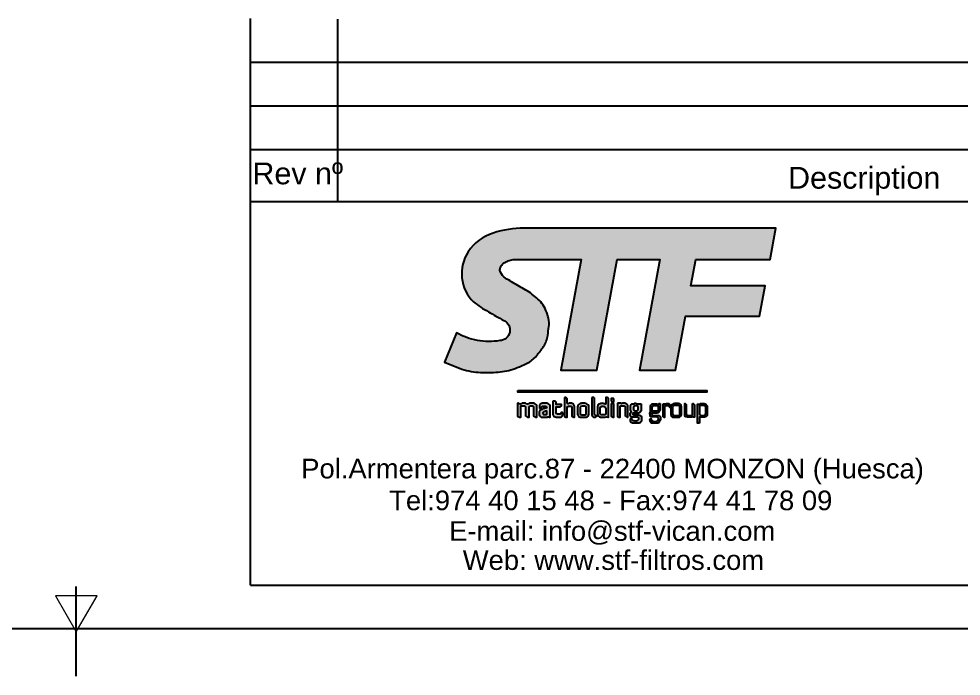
# Model space of a CAD drawing. Header units: millimetres. Extents: x -2 to 4200, y -4 to 2970.
# Drawn here: x 2034 to 3115, y -4 to 750 of the extents above; entities that cross this region are included whole.
import ezdxf

# ---------------------------------------------------------------- set-up
doc = ezdxf.new("R2010")
doc.units = ezdxf.units.MM
doc.header["$LTSCALE"] = 10
doc.styles.add('SLDTEXTSTYLE3', font='arial.ttf')

# ---------------------------------------------------------------- blocks, each defined once
blk = doc.blocks.new('LOGO STF-mh')
at = {"true_color": 0x223367}
h = blk.add_hatch(color=169, dxfattribs=at)
h.dxf.hatch_style = 1
edge = h.paths.add_edge_path()
edge.add_line((-15.55185930987045, 9.167388860014398), (-4.29433822476858, 9.167388860014398))
edge.add_line((-4.29433822476858, 9.167388860014398), (-7.652012415198442, -9.167388860014398))
edge.add_line((-7.652012415198442, -9.167388860014398), (-1.678837095209929, -9.167388860014398))
edge.add_line((-1.678837095209929, -9.167388860014398), (1.678837095209929, 9.167388860014398))
edge.add_line((1.678837095209929, 9.167388860014398), (8.760655548117029, 9.167388860014398))
edge.add_line((8.760655548117029, 9.167388860014398), (5.402981357698081, -9.167388860014398))
edge.add_line((5.402981357698081, -9.167388860014398), (11.3761566776875, -9.167388860014398))
edge.add_line((11.3761566776875, -9.167388860014398), (13.01366524124569, -0.2256768817478587))
edge.add_line((13.01366524124569, -0.2256768817478587), (25.31838839216653, -0.2256768817478587))
edge.add_line((25.31838839216653, -0.2256768817478587), (26.23903699675793, 4.801579059747382))
edge.add_line((26.23903699675793, 4.801579059747382), (13.93431384582618, 4.801579059745563))
edge.add_line((13.93431384582618, 4.801579059745563), (14.73383086809281, 9.167388860014398))
edge.add_line((14.73383086809281, 9.167388860014398), (27.03855401902547, 9.167388860014398))
edge.add_line((27.03855401902547, 9.167388860014398), (27.99103640178873, 14.36847502262754))
edge.add_line((27.99103640178873, 14.36847502262754), (-13.72418382559044, 14.36847502262754))
edge.add_arc((-13.72418382558883, -2.539377368305029), 16.90785239093256, 90.00000000000547, 107.6642252963697)
edge.add_arc((-16.48686432855804, 6.135942593219579), 7.803261241610508, 107.6642252963508, 146.5278507405574)
edge.add_arc((-17.56862269415195, 6.851186888803024), 6.50642834416494, 146.5278507406038, 186.2532589660379)
edge.add_arc((-17.44626581086418, 6.864594190044983), 6.629517590707804, 186.2532589660376, 225.2109745579377)
edge.add_arc((-12.31880668744662, 14.34248833146406), 15.63402537916254, 231.1924615314237, 242.0137358983265)
edge.add_arc((-4.710537597442949, 24.31569984170395), 28.08530570097924, 237.8513448779549, 243.8689545803522)
edge.add_arc((-17.87936152032318, -2.514821935209352), 1.802741717652411, -10.62644083845521, 63.67905746039219, ccw=False)
edge.add_arc((-17.8414776431939, -2.486652482913045), 1.771041550608319, 272.38397013806093, 348.2517870028916, ccw=False)
edge.add_arc((-19.57256821276802, 6.542160808641817), 10.94810091121727, 260.0764430443634, 279.48833293277306, ccw=False)
edge.add_arc((-19.47670353471371, 6.469576903566264), 10.8936486244187, 240.0041146473306, 259.5139816549787, ccw=False)
edge.add_line((-24.9228503255772, -2.964990679776747), (-26.93070432462264, -7.850465111016092))
edge.add_line((-26.93070432462264, -7.850465111016092), (-24.03541103974931, -9.007934289767945))
edge.add_arc((-20.15679300816915, 4.374500583878806), 13.93317052871655, 253.8368776777049, 266.6859319067411)
edge.add_arc((-19.98580219854497, 13.44244450249787), 22.99855151208418, 267.5666464758581, 274.8209378784513)
edge.add_arc((-19.15493106640318, 3.106975713331584), 12.62988485579519, 275.0054916608509, 288.2358398506543)
edge.add_arc((-49.4137307617036, 71.05927886342391), 86.96009747152416, 293.1669083651282, 294.5260297810083)
edge.add_arc((-15.23717591427358, -3.844129778294033), 4.628101702032589, 294.5260297810831, 320.2789907396046)
edge.add_arc((-26.43932563394844, 5.463015036469981), 19.19213627164963, 320.2789907394095, 326.1559070879744)
edge.add_arc((-14.08090005632321, -2.824009733661124), 4.312436600672797, 326.1559070880898, 352.5314367203836)
edge.add_arc((-168.8345297931687, 17.4633173455471), 160.3901786292768, 352.5314367204437, 353.0379140959654)
edge.add_arc((-13.89454270247946, -1.456855873776409), 4.299267445082061, 353.0379140958739, 372.0193823062956)
edge.add_arc((-16.31609759232986, -1.972429503115002), 6.775099477314409, 12.01938230635542, 23.51680699147813)
edge.add_arc((-15.9498025865785, -1.813032123113256), 6.375625378041615, 23.5168069914924, 35.73728115265742)
edge.add_arc((-14.21416188834603, -0.5641344811384954), 4.237356462892957, 35.73728115254581, 53.27557438023182)
edge.add_arc((-4.264294216061842, 12.77276752504164), 12.4021393773787, 227.3040466334199, 233.2755743802046, ccw=False)
edge.add_arc((-53.48560852767874, -64.7669201648187), 79.67112179384658, 59.18635384096642, 60.92028043954216)
edge.add_arc((-50.78326319400281, -53.49684341462267), 68.57911206131831, 58.31618381472479, 60.33058319144141)
edge.add_arc((-15.08642023174045, 8.321010659476013), 2.834806606781359, 205.3706033400609, 231.8652674513616, ccw=False)
edge.add_arc((-17.10284530687167, 7.438924852089759), 0.6384284115212409, 163.0321043343023, 211.3916914322502, ccw=False)
edge.add_arc((-13.66438245450859, 6.38978764918701), 4.233385387285402, 155.9491415049811, 163.0321043343889, ccw=False)
edge.add_arc((-16.59954935567655, 7.699731244302106), 1.019173670535097, 116.2593196321036, 155.9491415048107, ccw=False)
edge.add_arc((242.0886363866452, -516.6529877066622), 585.7117008281198, 116.1868319170045, 116.2593196320515, ccw=False)
edge.add_arc((-14.59826524691506, 4.00272702140817), 5.25195901964774, 100.4611753459875, 109.89761340970901, ccw=False)
at = {"true_color": 0x636466}
h = blk.add_hatch(color=251, dxfattribs=at)
h.dxf.hatch_style = 1
edge = h.paths.add_edge_path(flags=16)
edge.add_line((8.283042439719793, -15.96723852537434), (7.734657108556348, -15.96723852537434))
edge.add_arc((7.734657108554969, -15.78276798119854), 0.1844705441758023, 203.2070611853366, 270.0000000004284, ccw=False)
edge.add_arc((8.460997770941969, -15.47135201142293), 0.9747557231258243, 189.6963130566963, 203.2070611848778, ccw=False)
edge.add_arc((8.365331831071382, -15.48769815415926), 0.8777033226728769, 170.3036869433788, 189.6963130566212, ccw=False)
edge.add_arc((8.365331831067365, -15.4876981541585), 0.8777033226687901, 153.4292380148727, 170.3036869433835, ccw=False)
edge.add_arc((7.732697041047095, -15.17130193493271), 0.1703608701860005, 89.34077541665903, 153.4292380147513, ccw=False)
edge.add_line((7.734657108556348, -15.00095234078617), (8.344385399277598, -15.00095234078617))
edge.add_arc((8.344385399277966, -15.13870478194257), 0.1377524411563957, -5.6986447550274875, 90.00000000015291, ccw=False)
edge.add_line((8.48145705670413, -15.15238307770596), (8.48145705670413, -15.74729058392768))
edge.add_arc((8.260340642718434, -15.74729058392727), 0.2211164139856958, 275.8928831456288, 359.99999999989507, ccw=False)
edge = h.paths.add_edge_path()
edge.add_line((8.811712153547887, -14.70440836572561), (8.811712153547887, -15.76413239519934))
edge.add_arc((8.146346596252558, -15.61059558413433), 0.6828505526005949, 279.9299611023632, 347.0061261245205, ccw=False)
edge.add_line((8.264100220346336, -16.28321654812498), (7.650278201816036, -16.28321654812498))
edge.add_arc((7.505742880591241, -16.29156249898913), 0.1447760822006913, 3.30477937597042, 51.40513761390842)
edge.add_arc((7.54728904148758, -16.31646795029349), 0.1464188126914465, 70.54527015893818, 117.497266949746)
edge.add_arc((7.491040421536191, -16.26616543482102), 0.08038168619663823, 98.12015267783936, 172.2913902241975)
edge.add_line((7.411385140251696, -16.25538342947402), (7.411385140251696, -16.50097983371415))
edge.add_arc((7.54288277008776, -16.48236180559512), 0.1328091021863482, 188.0586317657944, 268.8916945645887)
edge.add_arc((7.747548454295665, -16.19276395676072), 0.4704814469233277, 243.8659149584068, 263.2004617295205)
edge.add_line((7.691845348765128, -16.65993625466945), (8.524836349910402, -16.65993625466945))
edge.add_arc((8.524836349909947, -17.01730483415561), 0.3573685794861667, 1.4763627553094807, 89.99999999992713, ccw=False)
edge.add_line((8.88208629701785, -17.00809739719625), (8.88208629701785, -17.33931483330889))
edge.add_line((8.88208629701785, -17.33931483330889), (8.492067464027969, -17.9396455105416))
edge.add_line((8.492067464027969, -17.9396455105416), (7.462734576633011, -17.9396455105416))
edge.add_arc((7.551450950224689, -17.54719956441964), 0.4023486244177037, 193.3000258891058, 257.2618166285904, ccw=False)
edge.add_line((7.159893811273832, -17.63975993665008), (7.137834034180742, -17.32908164979563))
edge.add_line((7.137834034180742, -17.32908164979563), (7.228071847182946, -17.1486835797532))
edge.add_line((7.228071847182946, -17.1486835797532), (7.296274558452751, -17.1486835797532))
edge.add_line((7.296274558452751, -17.1486835797532), (7.336372027997641, -17.33308467322058))
edge.add_line((7.336372027997641, -17.33308467322058), (7.36394894748355, -17.45990599550169))
edge.add_arc((7.557418515890829, -17.3429096896444), 0.2260942491173742, 211.1624936655845, 269.0358184377462)
edge.add_arc((7.536335675760559, -17.76534546851779), 0.1971322066250459, 29.791044868944425, 84.971678712229, ccw=False)
edge.add_arc((7.759757730622324, -14.21389641267415), 3.453902853580983, 269.1316769551331, 277.5485261608422)
edge.add_arc((6.437344209021219, -15.2414067057232), 2.982899987315303, 306.5440147633492, 314.2740272939516)
edge.add_arc((8.252438186453537, -17.21354079677787), 0.313367282273828, 328.5180194561859, 378.4010070723257)
edge.add_arc((7.291788740957436, -17.94040171393412), 1.504813243926302, 33.28193560757212, 39.34657511344455)
edge.add_arc((8.241408799884681, -17.13910864594938), 0.2630096246544071, 35.51141963186947, 90.1115125466746)
edge.add_line((8.240896914807308, -16.87609951942613), (7.390460429991435, -16.87609951942613))
edge.add_arc((7.390460429991435, -16.62126252404279), 0.2548369953833465, 195.9498888875702, 270, ccw=False)
edge.add_line((7.145434046871742, -16.69129084539418), (7.131665192713626, -16.25688274370259))
edge.add_arc((7.335624812209589, -16.25041810769705), 0.2040620442503255, 117.14220125787361, 181.8154201285251, ccw=False)
edge.add_arc((7.215461258503436, -15.98033793507733), 0.09253805891182353, 287.0096103673943, 352.2607031617235)
edge.add_arc((7.245282484932407, -15.98555258930377), 0.06229687475382788, 353.3195967033189, 431.8244042862585)
edge.add_arc((7.259001477933564, -15.87254761882193), 0.05411881726096581, 176.639762113798, 276.0599693881284, ccw=False)
edge.add_line((7.204975704721619, -15.86937552005656), (7.204975704722528, -15.07990651910404))
edge.add_arc((7.765074370100126, -15.30936035868818), 0.6052764487882116, 99.72304141996898, 157.7227153259744, ccw=False)
edge.add_line((7.66285179386341, -14.71277832378837), (8.216295575032746, -14.71675223430975))
edge.add_line((8.216295575032746, -14.71675223430975), (8.269273585560768, -14.78618649511554))
edge.add_line((8.269273585560768, -14.78618649511554), (8.660748265138864, -14.78618649511554))
edge.add_line((8.660748265138864, -14.78618649511554), (8.683545852730276, -14.70440836572561))
edge.add_line((8.683545852730276, -14.70440836572561), (8.811712153547887, -14.70440836572561))
edge = h.paths.add_edge_path()
edge.add_line((14.16505745507857, -14.67976429789815), (14.28364726346808, -14.67976429789815))
edge.add_line((14.28364726346808, -14.67976429789815), (14.49649696948563, -14.90739804431723))
edge.add_line((14.49649696948563, -14.90739804431723), (14.49649696948563, -16.94877986831489))
edge.add_line((14.49649696948563, -16.94877986831489), (14.33845125106927, -16.94877986831489))
edge.add_arc((14.19521075217745, -17.05801416264876), 0.1801387564667833, 37.32891321659326, 142.6710867834068)
edge.add_line((14.05197025328562, -16.94877986831489), (13.33603918784229, -16.94877986831489))
edge.add_line((13.33603918784229, -16.94877986831489), (13.33603918784229, -16.91332035902269))
edge.add_arc((13.29813016094887, -16.92506031192727), 0.03968527200621894, 17.20710119236315, 93.02132863735056)
edge.add_line((13.29603844164103, -16.88543020311408), (13.08634916057235, -16.88543020311408))
edge.add_arc((13.1025628884249, -16.68497818877518), 0.2011066757305732, 191.5843876625552, 265.37565066115025, ccw=False)
edge.add_line((12.9055527548162, -16.72536261991991), (12.9055527548162, -14.67976429789815))
edge.add_line((12.9055527548162, -14.67976429789815), (12.99850485806473, -14.67976429789815))
edge.add_line((12.99850485806473, -14.67976429789815), (13.12227649328088, -14.82487671257695))
edge.add_line((13.12227649328088, -14.82487671257695), (13.12227649328088, -16.37182046346607))
edge.add_arc((13.45123987359191, -16.33401841029795), 0.331128224120783, 186.5552567836996, 258.5598750225581)
edge.add_line((13.38556264715044, -16.65856794848332), (14.05327804767603, -16.65856794847969))
edge.add_arc((14.05749377229329, -16.55081957213904), 0.107830816272968, 267.7594085712239, 355.9661471685416)
edge.add_line((14.16505745507857, -16.55840502425235), (14.16505745507857, -14.67976429789815))
edge = h.paths.add_edge_path(flags=16)
edge.add_line((15.3251204308699, -15.15495956914674), (15.3251204308699, -16.46372988122675))
edge.add_arc((15.73706433750303, -16.1429967824122), 0.5220799774817578, 217.903768501288, 253.0493869275103)
edge.add_line((15.58485333205044, -16.6423957338593), (16.07483207219229, -16.6423957338593))
edge.add_arc((15.95856302821338, -16.20795141656713), 0.4497336494139929, 284.9827767559755, 341.7772762581954)
edge.add_line((16.3857416821902, -16.34858837117645), (16.3857416821902, -15.2750939411344))
edge.add_arc((15.99791273770315, -15.39021454623289), 0.4045541297529723, 16.53265021882471, 82.82674880320515)
edge.add_line((16.04842943070707, -14.98882681893156), (15.46801547464383, -14.98882681893156))
edge.add_arc((15.46801547464338, -15.13334704196672), 0.1445202230351583, 89.99999999981972, 188.6006599838526)
edge = h.paths.add_edge_path()
edge.add_line((15.3251204308699, -17.9396455105416), (14.99368091646284, -17.9396455105416))
edge.add_line((14.99368091646284, -17.9396455105416), (14.99368091646284, -14.81139826444451))
edge.add_line((14.99368091646284, -14.81139826444451), (15.40914005166815, -14.81139826444451))
edge.add_line((15.40914005166815, -14.81139826444451), (15.54660651494578, -14.67976429789815))
edge.add_line((15.54660651494578, -14.67976429789815), (16.14377504444292, -14.67976429789815))
edge.add_arc((16.04058719531781, -15.25387991621575), 0.5833150738694032, 18.378533066476678, 79.81081325814142, ccw=False)
edge.add_line((16.59414982235285, -15.06996446457197), (16.59414982235285, -16.60198703197602))
edge.add_arc((16.14119441678856, -16.48410870565541), 0.4680426254584669, 276.88121543448256, 345.4127607396288, ccw=False)
edge.add_line((16.19727123765733, -16.94877986831489), (15.59099749815232, -16.94877986831489))
edge.add_arc((15.45805896451111, -17.0409386274805), 0.1617587420129754, 34.73137889412039, 145.2686211058796)
edge.add_line((15.3251204308699, -16.94877986831489), (15.3251204308699, -17.9396455105416))
edge = h.paths.add_edge_path()
edge.add_line((9.259644070241848, -14.7678308131708), (9.259644070241848, -16.84685561377773))
edge.add_line((9.259644070241848, -16.84685561377773), (9.434148257698325, -16.94877986831489))
edge.add_line((9.434148257698325, -16.94877986831489), (9.591083584648914, -16.94877986831489))
edge.add_line((9.591083584648914, -16.94877986831489), (9.591083584648914, -15.15495956914674))
edge.add_arc((9.747152185994347, -15.15495956914734), 0.1560686013454333, 105.3931000470559, 179.9999999997809, ccw=False)
edge.add_line((9.705725334495583, -15.00448955784668), (10.10795847359441, -15.00448955784668))
edge.add_arc((10.10795847359535, -15.16869089490917), 0.164201337062492, 24.045588148092577, 90.00000000033037, ccw=False)
edge.add_arc((10.68094465057549, -14.91303454165381), 0.4632325877217403, 204.0455881475599, 230.044298928561)
edge.add_arc((10.39973040924614, -15.2486993362053), 0.02533727622852945, 230.0442989310363, 381.316194814263)
edge.add_arc((10.50600043602722, -15.20723177680429), 0.088736722012645, 158.6838051892219, 201.3161948107781, ccw=False)
edge.add_arc((11.34913641989932, -15.53623133155051), 0.9937886510880916, 151.9484987885207, 158.68380518877, ccw=False)
edge.add_arc((10.30394038575308, -14.97928506673998), 0.1905355830984084, 331.9484987888868, 388.0515012111132)
edge.add_arc((10.12607857851445, -15.07406103790467), 0.3920729423755413, 28.05150121123321, 63.90659020554703)
edge.add_line((10.29852632423081, -14.72194888653758), (9.810768367018682, -14.72194888653758))
edge.add_line((9.810768367018682, -14.72194888653758), (9.760578672832708, -14.7678308131708))
edge.add_line((9.760578672832708, -14.7678308131708), (9.259644070241848, -14.7678308131708))
edge = h.paths.add_edge_path(flags=16)
edge.add_line((10.8794970375493, -15.21109449235701), (10.8794970375493, -16.41601384203932))
edge.add_arc((11.21933742721378, -16.34920184664752), 0.346345684505439, 191.1223959767498, 257.8966852753661)
edge.add_line((11.14671735075262, -16.68784865036832), (11.83181333811808, -16.68784865036832))
edge.add_arc((11.62781199420311, -16.14961011932773), 0.5756016544589273, 290.7575403722317, 321.6881785529726)
edge.add_line((12.07945695691524, -16.50644914784425), (12.07945695691524, -15.22439723552998))
edge.add_arc((11.78228328383472, -15.30417335026154), 0.3076953370687167, 15.02674028205077, 84.16881647910692)
edge.add_line((11.81354443810505, -14.99807016392151), (11.20366809518691, -14.99807016392151))
edge.add_arc((11.27565523272942, -15.46078382106583), 0.4682799125303496, 98.84295797426435, 147.7777194121337)
edge = h.paths.add_edge_path()
edge.add_line((10.61856581960183, -15.15495956914674), (10.61856581960183, -16.508054267837))
edge.add_arc((11.04099298539091, -16.52606925793253), 0.4228111283596218, 177.5580220272606, 271.2493810090303)
edge.add_line((11.05021199482326, -16.94877986831489), (11.82647406576052, -16.94877986831489))
edge.add_arc((11.8439593047402, -16.44469087440176), 0.5043921563292989, 268.0133886935409, 349.8053416898335)
edge.add_line((12.34038817486089, -16.53396474671172), (12.34038817486089, -15.22986705469884))
edge.add_arc((11.80286486154987, -15.21050874655817), 0.5378717843937553, 357.9374472178821, 440.6622423957214)
edge.add_line((11.89013677377534, -14.67976429789815), (11.17625376370142, -14.67976429789815))
edge.add_arc((11.3535544552247, -15.45269213361399), 0.7930025059475, 102.9194794062377, 157.9478893380336)
edge = h.paths.add_edge_path()
edge.add_line((5.669503009466098, -14.72296783795173), (5.669503009466098, -15.81698686080927))
edge.add_arc((5.131142487797666, -15.730482047409), 0.5452661130425415, 284.0021076300646, 350.87163009945317, ccw=False)
edge.add_line((5.263073761243504, -16.25954657383227), (4.364026805656067, -16.25954657383227))
edge.add_arc((4.34203110251755, -16.37731183121247), 0.1198017812988739, 79.42043296233524, 164.4144880558412)
edge.add_arc((4.282390850646198, -16.37251732861947), 0.0621223248394699, 153.8349210160324, 287.9861812076418)
edge.add_arc((4.233562429127259, -16.60975940301979), 0.1906958807558236, 10.275815749206174, 69.10560937464999, ccw=False)
edge.add_line((4.421199628385693, -16.57574175478112), (5.263073761243504, -16.57574175478112))
edge.add_arc((5.263073761242739, -17.08295273482121), 0.5072109800400888, 16.606473606763018, 89.99999999991348, ccw=False)
edge.add_line((5.749129118210476, -16.93799353974828), (5.749129118210476, -17.42404792180241))
edge.add_arc((5.144099914209588, -17.36823121737904), 0.6075984218105195, 289.87318981238786, 354.7291224607909, ccw=False)
edge.add_line((5.350646634726218, -17.9396455105416), (4.222612283838316, -17.9396455105416))
edge.add_arc((4.489625720506154, -17.37338711055131), 0.6260549104677033, 201.1846736705298, 244.7542515452962, ccw=False)
edge.add_line((3.905879287490279, -17.59962780729256), (3.905879287490279, -17.19977671506058))
edge.add_line((3.905879287490279, -17.19977671506058), (4.044801597357036, -17.05539129936187))
edge.add_line((4.044801597357036, -17.05539129936187), (4.101530263499626, -17.21085417259928))
edge.add_arc((4.481608278519734, -17.12009025553565), 0.3907651291279193, 193.4308888167839, 244.1971475487629)
edge.add_arc((4.876244087524025, -15.83477885624222), 1.731780916244365, 250.9680238828797, 261.9672558519756)
edge.add_arc((4.719179108139778, -17.09800653267741), 0.4594795194679803, 259.3479196523278, 288.7938448279185)
edge.add_arc((4.758912594646183, -16.87619035034504), 0.6656660628301315, 279.3628116137947, 301.4410925333474)
edge.add_arc((5.022717148818018, -17.18888251456778), 0.2685254744747135, 288.0992703961649, 335.6177418522307)
edge.add_arc((5.04264806870087, -17.18145238338879), 0.2538827193475967, 332.2316417579677, 387.3470721035366)
edge.add_arc((5.059945136691703, -17.19568142238093), 0.245918339453005, 32.14866309895103, 88.2977978849444)
edge.add_line((5.067250057673846, -16.94987160197343), (4.228164241159902, -16.94987160197343))
edge.add_arc((4.228164241159448, -16.59380457853699), 0.3560670234364416, 182.7863955004053, 270.0000000000732, ccw=False)
edge.add_line((3.872518192832104, -16.61111392537714), (3.872518192832104, -16.3389956714127))
edge.add_arc((4.110625643808659, -16.3389956714127), 0.2381074509765551, 117.59316251223501, 180, ccw=False)
edge.add_arc((3.754758589835218, -16.02158122053591), 0.2676327761469028, 336.5767130462107, 408.0507166885336)
edge.add_line((3.933663749464358, -15.82253286780178), (3.933663749464358, -15.08948466242146))
edge.add_arc((4.300220101950173, -15.08948466242192), 0.3665563524858149, 90.84144098947792, 179.9999999999278, ccw=False)
edge.add_line((4.294837079751233, -14.72296783795173), (4.511560818215003, -14.72296783795173))
edge.add_line((4.511560818215003, -14.72296783795173), (4.622698666106771, -14.63966128144239))
edge.add_line((4.622698666106771, -14.63966128144239), (4.800509352588051, -14.63966128144239))
edge.add_line((4.800509352588051, -14.63966128144239), (4.878310781184155, -14.72296783795173))
edge.add_line((4.878310781184155, -14.72296783795173), (5.669503009466098, -14.72296783795173))
edge = h.paths.add_edge_path(flags=16)
edge.add_line((4.401089205200151, -15.30216893591205), (4.401089205200151, -15.66120374569437))
edge.add_arc((4.738975411744553, -15.56255582571334), 0.3519921883927947, 196.2754837076799, 244.4908650358784)
edge.add_line((4.587388217541047, -15.88023463086574), (5.00378501664909, -15.88023463086574))
edge.add_arc((4.779908196826583, -15.44035838994345), 0.4935706006051903, 296.9740055561075, 329.8066914635526)
edge.add_line((5.206517822663955, -15.6885844258959), (5.206517822663955, -15.22315653179976))
edge.add_arc((4.996160069134277, -15.32255609828294), 0.2326599627935526, 25.29196524350631, 73.50585219044001)
edge.add_arc((4.881713887748621, -15.52333290032592), 0.4606957189981162, 66.93320787034516, 85.96704357340867)
edge.add_arc((4.808319105886312, -15.36923402549342), 0.3232585885548421, 70.89631701381796, 109.103682986182)
edge.add_arc((5.052844600258777, -16.32770834109451), 1.311581055177834, 105.4916740009183, 113.0239960565673)
edge.add_arc((4.603450279229436, -15.3130240039644), 0.2026520090813484, 108.286782870644, 176.9294783151385)
edge = h.paths.add_edge_path(flags=16)
edge.add_line((-0.201788125918938, -15.42370072698759), (-0.201788125918938, -16.41844476899132))
edge.add_arc((-0.4005811601902831, -16.37905315735972), 0.2026582580151696, 285.68006492923206, 348.7918100006267, ccw=False)
edge.add_line((-0.3458096292697519, -16.57416965830816), (-0.788979200349786, -16.57416965830816))
edge.add_arc((-0.7502903602692313, -16.18450126684828), 0.3915843225280005, 180.657010792402, 264.3298812254169, ccw=False)
edge.add_line((-1.141848937952091, -16.18899146647527), (-1.141848937952091, -15.42370072698759))
edge.add_arc((-0.6888290769344168, -15.60523978411488), 0.4880403915037553, 116.085148071307, 158.1624982796101, ccw=False)
edge.add_arc((-0.7587678073571205, -15.42370072698157), 0.2947313151451644, 102.92313535072259, 119.39353614897979, ccw=False)
edge.add_arc((-0.7026144962214858, -15.72121935293025), 0.597389109944565, 78.20936710845052, 101.79063289154942, ccw=False)
edge.add_arc((-0.1253655295691677, -13.76435242010203), 1.445613818665386, 251.6470159600434, 258.9480195433697)
edge.add_arc((-0.5905547497440653, -15.54407033616374), 0.4069746068412698, 17.203528464624583, 62.47684936888538, ccw=False)
edge = h.paths.add_edge_path()
edge.add_line((-1.585237188958672, -15.23592331278996), (-1.585237188958672, -16.42646537228029))
edge.add_arc((-0.780650896652534, -16.15582209913809), 0.8488856713739849, 198.5916884012842, 251.5130797178251)
edge.add_line((-1.049822492992462, -16.96090193045166), (-0.2816536780001115, -16.96090193045166))
edge.add_arc((-0.07264099137182711, -17.28800661660969), 0.3881800856279486, 57.42231870557691, 122.57768129442309, ccw=False)
edge.add_line((0.1363716952564573, -16.96090193045166), (0.2416001250876434, -16.96090193045166))
edge.add_line((0.2416001250876434, -16.96090193045166), (0.2416001250876434, -13.87956719417525))
edge.add_line((0.2416001250876434, -13.87956719417525), (0.07807821026108286, -13.69536612882439))
edge.add_line((0.07807821026108286, -13.69536612882439), (-0.201788125918938, -13.69536612882439))
edge.add_line((-0.201788125918938, -13.69536612882439), (-0.201788125918938, -14.61594745569164))
edge.add_arc((-1.019933106219743, -14.61174060522541), 0.8181557959106873, 348.5047052639297, 359.70539127133526, ccw=False)
edge.add_arc((-0.2594393497059241, -14.6839155596478), 0.09979762688228602, 220.0428404378712, 294.4150498097368, ccw=False)
edge.add_arc((-0.2142464591646563, -13.50419198371461), 1.249858202300596, 251.290383892667, 264.41706400057416, ccw=False)
edge.add_arc((-0.8106384539129234, -15.07554959938488), 0.4340526290891861, 63.23431218261164, 86.30779722917775)
edge.add_arc((-0.7746599511086226, -15.0166496953052), 0.3743378743141674, 91.2287034782729, 115.643329431798)
edge.add_arc((-1.307259797721909, -13.35301284908375), 1.376977848471897, 278.49755961042973, 285.61304271914423, ccw=False)
edge.add_arc((-1.004998495418364, -15.31629838884144), 0.6094834061064089, 99.32802404821, 129.50110697408)
edge.add_arc((-1.071990989474359, -15.24688258946492), 0.5133631921265187, 128.6598466459677, 178.7767568578555)
edge = h.paths.add_edge_path(flags=16)
edge.add_line((-9.969432851818055, -16.38645049784463), (-9.969432851818055, -16.01364178043696))
edge.add_arc((-10.07081454681098, -16.01364178043795), 0.1013816949929218, 5.641954930368186e-10, 48.92485997843434)
edge.add_line((-10.00420188442786, -15.93721533678217), (-10.20574186129943, -15.93721533678217))
edge.add_arc((-10.20574186129897, -16.00250769322867), 0.06529235644649134, 90.00000000039904, 173.4956866091557)
edge.add_arc((-10.37244756353323, -15.91156255863757), 0.1317213375490542, 262.8824916423842, 320.6329819110646, ccw=False)
edge.add_arc((-10.40962890517834, -16.1342555126621), 0.09432232591010209, 77.22274924995052, 133.3162895616741)
edge.add_arc((-10.66498580782999, -15.97042057173), 0.2131004026262387, 301.23403219665266, 333.46298612008746, ccw=False)
edge.add_arc((-10.4496994770618, -16.35376351520256), 0.2267895065039221, 117.5189641655081, 145.011491415785)
edge.add_arc((-10.56931576316936, -16.2610823576778), 0.0760027004376667, 150.5544001278796, 203.5986871223449)
edge.add_arc((-10.5569525090451, -16.24776842171418), 0.0929452636358253, 208.0731856348766, 266.5777820320661)
edge.add_line((-10.56250073372394, -16.34054794119584), (-10.56250073372394, -16.4397068016533))
edge.add_arc((-10.49774056161035, -16.40612187938962), 0.07295085260391757, 207.4114617121103, 270.0583477139239)
edge.add_line((-10.49766627141344, -16.47907269416646), (-10.02967659770547, -16.47907269416646))
edge.add_arc((-10.06555488136011, -16.38983347703906), 0.09618154246794813, 291.9024034218828, 362.0156717481423)
edge = h.paths.add_edge_path()
edge.add_line((-11.15903046736094, -14.89435477288134), (-11.15903046736094, -15.44686339102736))
edge.add_line((-11.15903046736094, -15.44686339102736), (-10.90590137392701, -15.61626220943435))
edge.add_line((-10.90590137392701, -15.61626220943435), (-10.90590137392701, -15.31255537005563))
edge.add_arc((-10.4646923688791, -15.67117284717916), 0.5685700317760433, 110.78637787154099, 140.895570163054, ccw=False)
edge.add_arc((-10.41905965981823, -15.83041466453142), 0.7337718832413286, 70.29514889334689, 109.704851106653, ccw=False)
edge.add_arc((-10.1976962874929, -15.35643128586182), 0.2183791197500961, 12.98142788552019, 83.15000942858018, ccw=False)
edge.add_arc((-10.14465335362455, -15.30177059490564), 0.1598533526912826, 266.0795887540175, 357.9905852042138, ccw=False)
edge.add_arc((-10.02776021217628, -17.04812668291563), 1.592016499258299, 94.60521430476773, 118.830427382275)
edge.add_arc((-10.48363625789623, -16.50750341346858), 0.9092082942186317, 110.0574801483586, 133.993854843903)
edge.add_arc((-10.46246709062575, -16.35981210311337), 0.8261047289175247, 142.192914103971, 160.3725034402841)
edge.add_line((-11.24057212715888, -16.08232052619314), (-11.24057212715888, -16.53196422876681))
edge.add_arc((-10.77895582319211, -16.50116754761781), 0.4626424620133153, 183.8168256189819, 276.4275542657897)
edge.add_line((-10.72716446389222, -16.96090193045166), (-9.902039629533647, -16.96090193045166))
edge.add_arc((-9.711223867262106, -17.14456635850773), 0.2648457612732993, 43.905972915935024, 136.0940270840649, ccw=False)
edge.add_line((-9.520408104990565, -16.96090193045166), (-9.420729352425042, -16.96090193045166))
edge.add_line((-9.420729352425042, -16.96090193045166), (-9.420729352425042, -15.07042157234173))
edge.add_arc((-10.12654083679267, -15.34955227422227), 0.7590018446601813, 21.57755174387113, 75.13632698635023)
edge.add_line((-9.93184165747698, -14.61594745569164), (-10.69886758887333, -14.61594745569164))
edge.add_arc((-10.56989338083578, -15.34861281586108), 0.7439306932309788, 99.98373352039093, 142.3657426600799)
h.paths.add_polyline_path([(0.7302206435024345, -14.3059668629212), (0.8644697697436641, -14.41103557738097), (1.161761681431017, -14.41103557738097), (1.161761681431017, -13.99242643869729), (1.084334983494955, -13.83197176117937), (0.7302206435024345, -13.83197176117937)])
h.paths.add_polyline_path([(0.7302206435024345, -14.70320111914225), (0.7302206435024345, -16.76378507952359), (1.034787809455338, -16.96090193045166), (1.161761681431017, -16.96090193045166), (1.161761681431017, -14.82261096524235), (1.092462809295284, -14.70320111914225)])
edge = h.paths.add_edge_path()
edge.add_line((-2.474940625952513, -13.69536612882439), (-2.474940625952513, -16.63032059697616))
edge.add_arc((-1.976860298460759, -16.4959649383888), 0.5158831802149954, 195.0960617104458, 244.3221654830839)
edge.add_line((-2.20039787704718, -16.96090193045166), (-1.911709545728627, -16.96090193045166))
edge.add_line((-1.911709545728627, -16.96090193045166), (-1.679690222091267, -16.75963857523129))
edge.add_arc((-1.584753478433033, -16.25262822563316), 0.5158221397885614, 200.8272919246388, 259.3942859197107, ccw=False)
edge.add_line((-2.066869953402602, -16.4360299280761), (-2.066869953402602, -13.81339771330204))
edge.add_arc((-2.205505135866697, -13.83476792966142), 0.1402725916353564, 8.76300779231462, 83.61246841019583)
edge.add_line((-2.189899435385996, -13.69536612882439), (-2.474940625952513, -13.69536612882439))
edge = h.paths.add_edge_path(flags=16)
edge.add_line((-4.427736194813406, -15.29058856948541), (-4.425290321308239, -16.35978047711978))
edge.add_arc((-4.131859055669368, -16.23543498103383), 0.3186906180785541, 202.9654638638272, 268.7909921797433)
edge.add_line((-4.138583300637947, -16.55405465177137), (-3.614225649829677, -16.55405465177137))
edge.add_arc((-3.666388340143312, -16.31083913454927), 0.2487463247534895, 282.104910113992, 341.5375385073169)
edge.add_line((-3.430444655324209, -16.38961293522152), (-3.432890528830285, -15.28657802000635))
edge.add_arc((-3.556596486498591, -15.29477024153576), 0.1239769190463275, 3.788785661340985, 81.65439987499671)
edge.add_arc((-4.082038796472906, -16.99813673730662), 1.905180091504463, 73.42670426096318, 84.58295515968322)
edge.add_arc((-3.867328586851548, -16.58222520353522), 1.481169986764274, 91.34832310183155, 107.6135335654246)
edge.add_arc((-4.294090546273413, -15.30299126174009), 0.1342199171093456, 99.18853130745687, 174.6979766165014)
edge = h.paths.add_edge_path()
edge.add_line((-4.869182709039706, -15.23592331278996), (-4.869182709039706, -16.44271249989652))
edge.add_arc((-4.023214611468438, -16.16725641869058), 0.8896842556669653, 198.0357924427228, 243.132370832775)
edge.add_line((-4.425290321308239, -16.96090193045166), (-3.430444655324209, -16.96090193045166))
edge.add_arc((-3.662511020243431, -16.31289013795153), 0.6883124878614731, 289.7034914879357, 349.1283452365666)
edge.add_line((-2.986552267592742, -16.44271249989652), (-2.986552267592742, -15.23592331278996))
edge.add_arc((-3.55415061299305, -15.25346377685689), 0.5678693067782851, 1.77004537159301, 77.41766738616002)
edge.add_arc((-4.079592946856881, -16.95683026798273), 2.349072476865082, 73.95797245735935, 85.2142640292398)
edge.add_arc((-3.864882694891237, -16.54091873577497), 1.925062377143133, 90.55740276637545, 106.9245063412712)
edge.add_arc((-4.291644679174187, -15.26168480392047), 0.5781122990961286, 103.3663129045367, 177.4459743377102)
edge = h.paths.add_edge_path()
edge.add_line((1.730427908985803, -14.61594745569164), (1.730427908985803, -16.80734331446911))
edge.add_line((1.730427908985803, -16.80734331446911), (1.973841925127999, -16.96090193045166))
edge.add_line((1.973841925127999, -16.96090193045166), (2.183730848946652, -16.96090193045166))
edge.add_line((2.183730848946652, -16.96090193045166), (2.183730848946652, -15.23592331278996))
edge.add_arc((2.313812447768986, -15.21635386022444), 0.1315453755397313, 88.11505956580561, 188.5554094377824, ccw=False)
edge.add_line((2.318139301763949, -15.08487966442772), (2.878179189784532, -15.08487966442772))
edge.add_arc((2.798517617155162, -15.32763599212116), 0.2554928585870641, 21.036571132782115, 71.83251940506818, ccw=False)
edge.add_line((3.036982258640819, -15.23592331278996), (3.036982258640819, -16.73619638472883))
edge.add_line((3.036982258640819, -16.73619638472883), (3.384176985587146, -16.96090193045166))
edge.add_line((3.384176985587146, -16.96090193045166), (3.490285198602578, -16.96090193045166))
edge.add_line((3.490285198602578, -16.96090193045166), (3.490285198602578, -15.23592331278996))
edge.add_arc((2.890661501196513, -15.21473221647482), 0.599998034208411, 357.9759717874669, 453.6443096373105)
edge.add_line((2.852524231921052, -14.61594745569164), (2.632356520397479, -14.61594745569164))
edge.add_arc((2.448948778515387, -14.47801482062676), 0.2294859725522033, 216.945163937388, 323.054836062612, ccw=False)
edge.add_line((2.265541036633294, -14.61594745569164), (2.183730848946652, -14.61594745569164))
edge.add_line((2.183730848946652, -14.61594745569164), (1.730427908985803, -14.61594745569164))
edge = h.paths.add_edge_path()
edge.add_line((-7.044015801506248, -13.69536612882439), (-7.044015801506248, -16.80734331446911))
edge.add_line((-7.044015801506248, -16.80734331446911), (-6.806750888549686, -16.96090193045166))
edge.add_line((-6.806750888549686, -16.96090193045166), (-6.600123413774782, -16.96090193045166))
edge.add_line((-6.600123413774782, -16.96090193045166), (-6.600123413774782, -15.23592331278996))
edge.add_arc((-6.32344147221982, -15.47685693529591), 0.3668813258213887, 97.57945979087128, 138.9507710303888, ccw=False)
edge.add_line((-6.371833499429158, -15.11318109207969), (-5.987485260624453, -15.11318109207969))
edge.add_arc((-6.034556455823322, -15.40327181742749), 0.293884886222933, 34.710874980238714, 80.78330477808822, ccw=False)
edge.add_line((-5.79297250696527, -15.23592331278996), (-5.79297250696527, -16.75930780776616))
edge.add_line((-5.79297250696527, -16.75930780776616), (-5.48148746482093, -16.96090193045166))
edge.add_line((-5.48148746482093, -16.96090193045166), (-5.375379251805498, -16.96090193045166))
edge.add_line((-5.375379251805498, -16.96090193045166), (-5.375379251805498, -15.23592331278996))
edge.add_arc((-5.975002949211563, -15.21473221647482), 0.599998034208411, 357.9759717874669, 453.6443096373105)
edge.add_line((-6.013140218487024, -14.61594745569164), (-6.233307930009687, -14.61594745569164))
edge.add_arc((-6.416715671892234, -14.47801482062641), 0.2294859725527728, 216.9451639373882, 323.0548360626118, ccw=False)
edge.add_line((-6.600123413774782, -14.61594745569164), (-6.600123413774782, -13.95869117989605))
edge.add_line((-6.600123413774782, -13.95869117989605), (-6.799593511912462, -13.69536612882439))
edge.add_line((-6.799593511912462, -13.69536612882439), (-7.044015801506248, -13.69536612882439))
edge = h.paths.add_edge_path()
edge.add_line((-8.953489668524526, -14.3059668629212), (-8.953489668524526, -16.53665927517613))
edge.add_arc((-8.262469405963495, -16.21272777187953), 0.7631779753752822, 205.115905887612, 258.6200677240828)
edge.add_line((-8.41305509765698, -16.96090193045166), (-7.720623303731372, -16.96090193045166))
edge.add_arc((-7.836085332060867, -16.4418621306471), 0.5317271798273231, 282.5414145716812, 392.8095847047881)
edge.add_line((-7.389181413616825, -16.15374638750473), (-7.589295686464538, -16.15701814404747))
edge.add_arc((-7.927549587253799, -16.14812141335022), 0.3383708811589002, 295.227318269481, 358.4933577345224, ccw=False)
edge.add_line((-7.783332310997139, -16.45421981328946), (-8.198881011654521, -16.45421981328946))
edge.add_arc((-8.164835038254006, -16.17207160444557), 0.284194898016487, 209.1420685273389, 263.119556686611, ccw=False)
edge.add_line((-8.41305509765698, -16.31046792726011), (-8.41305509765698, -15.23592331278996))
edge.add_line((-8.41305509765698, -15.23592331278996), (-7.733478790260051, -15.23592331278996))
edge.add_line((-7.733478790260051, -15.23592331278996), (-7.549552907857105, -15.07068281338434))
edge.add_line((-7.549552907857105, -15.07068281338434), (-7.549552907857105, -14.82261096524235))
edge.add_line((-7.549552907857105, -14.82261096524235), (-8.41305509765698, -14.82261096524235))
edge.add_line((-8.41305509765698, -14.82261096524235), (-8.41305509765698, -14.47348666641847))
edge.add_line((-8.41305509765698, -14.47348666641847), (-8.55438630426761, -14.3059668629212))
edge.add_line((-8.55438630426761, -14.3059668629212), (-8.953489668524526, -14.3059668629212))
edge = h.paths.add_edge_path()
edge.add_line((-14.7955380862204, -14.61594745569164), (-14.7955380862204, -16.76857050358558))
edge.add_line((-14.7955380862204, -16.76857050358558), (-14.49836492558643, -16.96090193045166))
edge.add_line((-14.49836492558643, -16.96090193045166), (-14.25510351535377, -16.96090193045166))
edge.add_line((-14.25510351535377, -16.96090193045166), (-14.25510351535377, -15.88823527488785))
edge.add_line((-14.25510351535377, -15.88823527488785), (-14.25510351535377, -15.08333915125877))
edge.add_line((-14.25510351535377, -15.08333915125877), (-13.72486370940351, -15.08333915125877))
edge.add_line((-13.72486370940351, -15.08333915125877), (-13.52088438831743, -15.23667156204465))
edge.add_line((-13.52088438831743, -15.23667156204465), (-13.52088438831743, -16.74611163837835))
edge.add_line((-13.52088438831743, -16.74611163837835), (-13.18900981634033, -16.96090193045166))
edge.add_line((-13.18900981634033, -16.96090193045166), (-12.88866892562055, -16.96090193045166))
edge.add_line((-12.88866892562055, -16.96090193045166), (-12.88866892561964, -15.23667156204465))
edge.add_line((-12.88866892561964, -15.23667156204465), (-12.69085127564449, -15.08530513949518))
edge.add_line((-12.69085127564449, -15.08530513949518), (-12.37388931261557, -15.08530513949518))
edge.add_line((-12.37388931261557, -15.08530513949518), (-12.16464456350786, -15.23667156204465))
edge.add_line((-12.16464456350786, -15.23667156204465), (-12.16464456350786, -16.7241784447524))
edge.add_line((-12.16464456350786, -16.7241784447524), (-11.79888080046567, -16.96090193045166))
edge.add_line((-11.79888080046567, -16.96090193045166), (-11.62420999264032, -16.96090193045166))
edge.add_line((-11.62420999264032, -16.96090193045166), (-11.62420999264032, -15.08530513949518))
edge.add_arc((-12.26865573408262, -15.28152580559859), 0.6736563392926649, 16.93442971758508, 81.1181178930478)
edge.add_line((-12.16464456350786, -14.61594745569164), (-12.82806048805105, -14.61594745569164))
edge.add_arc((-13.17447243818424, -14.29765219452747), 0.4704392760757156, 222.5778691515715, 317.4221308484285, ccw=False)
edge.add_line((-13.52088438831743, -14.61594745569164), (-14.07339023302757, -14.61594745569164))
edge.add_arc((-14.37563420439483, -14.3801233060134), 0.3833594237778918, 217.9629341317409, 322.03706586825916, ccw=False)
edge.add_line((-14.67787817576209, -14.61594745569164), (-14.7955380862204, -14.61594745569164))
h.paths.add_polyline_path([(-14.76767052828109, -12.52070282989735), (16.58420038980512, -12.52070282989735), (16.58420038980512, -12.81144901538028), (-14.76767052828109, -12.81144901538028)])
at = {"color": 169, "true_color": 0x223367}
blk.add_lwpolyline([(-15.55185930987045, 9.167388860014398), (-4.29433822476858, 9.167388860014398), (-7.652012415198442, -9.167388860014398), (-1.678837095209929, -9.167388860014398), (1.678837095209929, 9.167388860014398), (8.760655548117029, 9.167388860014398), (5.402981357698081, -9.167388860014398), (11.3761566776875, -9.167388860014398), (13.01366524124569, -0.2256768817478587), (25.31838839216653, -0.2256768817478587), (26.23903699675793, 4.801579059747382), (13.93431384582618, 4.801579059745563), (14.73383086809281, 9.167388860014398), (27.03855401902547, 9.167388860014398), (27.99103640178873, 14.36847502262754), (-13.72418382559044, 14.36847502262754, 0.07722770747040383), (-18.85467166204126, 13.57128888215084, 0.1712188737772626), (-22.99598600774789, 10.43968758686424, 0.1750918570257345), (-24.03633872854971, 6.142484485711975, 0.1716414847437378), (-22.11674957938612, 2.159587829424709, 0.0472518366649123), (-19.65522747319847, 0.5367040505661862, 0.02626281123302596), (-17.0800279310206, -0.8989805093333416, -0.3360782029094516), (-16.10753618373928, -2.847256405750159, -0.3436826023173507), (-17.76780917989436, -4.256161208943013, -0.0849034820639302), (-21.4592994386885, -4.242140691378154, -0.0853340852693067), (-24.9228503255772, -2.964990679776747), (-26.93070432462264, -7.850465111016092), (-24.03541103974931, -9.007934289767945, 0.05612339087443277), (-20.96225778984808, -9.53536884281857, 0.03166339270169458), (-18.05295813883367, -9.47474305389369, 0.05779249743029106), (-15.2026727281318, -8.888592030556538, 0.005930355430686525), (-13.31602035158903, -8.054650728048728, 0.1128438380852959), (-11.67740077528833, -6.801717701622692, 0.02564850707299328), (-10.49917945938887, -5.225756389809249, 0.1155957474884732), (-9.805048751133654, -3.384549697206239, 0.002209928045020214), (-9.626975568770831, -1.977980929432306, 0.0830121743051895), (-9.689527188954344, -0.5615653648601437, 0.05020910698412218), (-10.10371709877018, 0.7309575447834504, 0.05337247042923492), (-10.77468415107796, 1.910776161381364, 0.07667497138443824), (-11.68036299859705, 2.832194858005096, -0.02606160314464301), (-12.67428120947989, 3.657660289991327, 0.00756582638863309), (-14.76336637663644, 4.861203540232964, 0.008789701743733492), (-16.83694959595778, 6.091262816587914, -0.1161225474792604), (-17.64782461571122, 7.106376525414817, -0.2141969924403345), (-17.71348192692221, 7.625241128595007, -0.03091509886497969), (-17.53024250470025, 8.115092813386582, -0.1749318263365034), (-17.05046701845095, 8.61372699489948, -0.000316287334251273), (-16.38571899268118, 8.941156189757749, -0.04119751204852505), (-15.55185930987045, 9.167388860014398)], format="xyb", close=True, dxfattribs=at)
at = {"color": 251, "true_color": 0x636466}
for points in [[(-14.76767052828109, -12.52070282989735), (16.58420038980512, -12.52070282989735), (16.58420038980512, -12.81144901538028), (-14.76767052828109, -12.81144901538028)], [(0.7302206435024345, -14.3059668629212), (0.8644697697436641, -14.41103557738097), (1.161761681431017, -14.41103557738097), (1.161761681431017, -13.99242643869729), (1.084334983494955, -13.83197176117937), (0.7302206435024345, -13.83197176117937)], [(0.7302206435024345, -14.70320111914225), (0.7302206435024345, -16.76378507952359), (1.034787809455338, -16.96090193045166), (1.161761681431017, -16.96090193045166), (1.161761681431017, -14.82261096524235), (1.092462809295284, -14.70320111914225)]]:
    blk.add_lwpolyline(points, close=True, dxfattribs=at)
for points in [[(-7.044015801506248, -13.69536612882439), (-7.044015801506248, -16.80734331446911), (-6.806750888549686, -16.96090193045166), (-6.600123413774782, -16.96090193045166), (-6.600123413774782, -15.23592331278996, -0.1825030779554792), (-6.371833499429158, -15.11318109207969), (-5.987485260624453, -15.11318109207969, -0.2037814367793301), (-5.79297250696527, -15.23592331278996), (-5.79297250696527, -16.75930780776616), (-5.48148746482093, -16.96090193045166), (-5.375379251805498, -16.96090193045166), (-5.375379251805498, -15.23592331278996, 0.4434957851760685), (-6.013140218487024, -14.61594745569164), (-6.233307930009687, -14.61594745569164, -0.4991792415511904), (-6.600123413774782, -14.61594745569164), (-6.600123413774782, -13.95869117989605), (-6.799593511912462, -13.69536612882439)], [(-2.474940625952513, -13.69536612882439), (-2.474940625952513, -16.63032059697616, 0.218154577286112), (-2.20039787704718, -16.96090193045166), (-1.911709545728627, -16.96090193045166), (-1.679690222091267, -16.75963857523129, -0.2612587248041645), (-2.066869953402602, -16.4360299280761), (-2.066869953402602, -13.81339771330204, 0.3387218815663613), (-2.189899435385996, -13.69536612882439)], [(-1.585237188958672, -15.23592331278996), (-1.585237188958672, -16.42646537228029, 0.2351067600737461), (-1.049822492992462, -16.96090193045166), (-0.2816536780001115, -16.96090193045166, -0.2922090541734903), (0.1363716952564573, -16.96090193045166), (0.2416001250876434, -16.96090193045166), (0.2416001250876434, -13.87956719417525), (0.07807821026108286, -13.69536612882439), (-0.201788125918938, -13.69536612882439), (-0.201788125918938, -14.61594745569164, -0.04891115985319501), (-0.2181886369744461, -14.77478879569935, -0.3364021938700415), (-0.3358407814539532, -14.74812138148809, -0.05733866112942129), (-0.6151659231391022, -14.6880032479221, 0.1010186057502854), (-0.7826869820510183, -14.64239789381281, 0.1069337176158533), (-0.9366612650974275, -14.6791820399485, -0.03105713159250896), (-1.103787518160061, -14.71487445241655, 0.1324208805682142), (-1.392686701800812, -14.84601349970399, 0.2222299117513595)], [(-14.7955380862204, -14.61594745569164), (-14.7955380862204, -16.76857050358558), (-14.49836492558643, -16.96090193045166), (-14.25510351535377, -16.96090193045166), (-14.25510351535377, -15.88823527488785), (-14.25510351535377, -15.08333915125877), (-13.72486370940351, -15.08333915125877), (-13.52088438831743, -15.23667156204465), (-13.52088438831743, -16.74611163837835), (-13.18900981634033, -16.96090193045166), (-12.88866892562055, -16.96090193045166), (-12.88866892561964, -15.23667156204465), (-12.69085127564449, -15.08530513949518), (-12.37388931261557, -15.08530513949518), (-12.16464456350786, -15.23667156204465), (-12.16464456350786, -16.7241784447524), (-11.79888080046567, -16.96090193045166), (-11.62420999264032, -16.96090193045166), (-11.62420999264032, -15.08530513949518, 0.2876129771186823), (-12.16464456350786, -14.61594745569164), (-12.82806048805105, -14.61594745569164, -0.4391996721044201), (-13.52088438831743, -14.61594745569164), (-14.07339023302757, -14.61594745569164, -0.4881330583113018), (-14.67787817576209, -14.61594745569164), (-14.67787817576209, -14.61594745569164), (-14.7955380862204, -14.61594745569164)], [(-11.15903046736094, -14.89435477288134), (-11.15903046736094, -15.44686339102736), (-10.90590137392701, -15.61626220943435), (-10.90590137392701, -15.31255537005563, -0.1321372271406248), (-10.66646917212529, -15.13961099498738, -0.17367244006351), (-10.17165014751117, -15.13961099498738, -0.3161076784052677), (-9.984898298137523, -15.30737564735682, -0.4240165677903859), (-10.1555826400172, -15.46124988843803, 0.1060978711816006), (-10.79546077794203, -15.65343948671944, 0.1048235588699467), (-11.11515525954928, -15.85340596443893, 0.07949021554434302), (-11.24057212715888, -16.08232052619314), (-11.24057212715888, -16.53196422876681, 0.4276233333272905), (-10.72716446389222, -16.96090193045166), (-9.902039629533647, -16.96090193045166, -0.4254435391018756), (-9.520408104990565, -16.96090193045166), (-9.420729352425042, -16.96090193045166), (-9.420729352425042, -15.07042157234173, 0.2380435263927689), (-9.93184165747698, -14.61594745569164), (-10.69886758887333, -14.61594745569164, 0.1870636651512414)], [(-8.953489668524526, -14.3059668629212), (-8.953489668524526, -16.53665927517613, 0.2377917417601013), (-8.41305509765698, -16.96090193045166), (-7.720623303731372, -16.96090193045166, 0.522055159585944), (-7.389181413616825, -16.15374638750473), (-7.589295686464538, -16.15701814404747, -0.2832827272527744), (-7.783332310997139, -16.45421981328946), (-8.198881011654521, -16.45421981328946, -0.2399748735376009), (-8.41305509765698, -16.31046792726011), (-8.41305509765698, -15.23592331278996), (-7.733478790260051, -15.23592331278996), (-7.549552907857105, -15.07068281338434), (-7.549552907857105, -14.82261096524235), (-8.41305509765698, -14.82261096524235), (-8.41305509765698, -14.47348666641847), (-8.55438630426761, -14.3059668629212), (-8.953489668524526, -14.3059668629212)], [(-4.869182709039706, -15.23592331278996), (-4.869182709039706, -16.44271249989652, 0.1993504801272272), (-4.425290321308239, -16.96090193045166), (-3.430444655324209, -16.96090193045166, 0.2652612677847163), (-2.986552267592742, -16.44271249989652), (-2.986552267592742, -15.23592331278996, 0.3426086900082896), (-3.430444655324209, -14.69923243019912, 0.04915436822204255), (-3.883610394865173, -14.61594745569164, 0.0715366175256607), (-4.425290321308239, -14.69923243019912, 0.3349818669885106)], [(-4.427736194813406, -15.29058856948541), (-4.425290321308239, -16.35978047711978, 0.2953856089170225), (-4.138583300637947, -16.55405465177137), (-3.614225649829677, -16.55405465177137, 0.2652975783610636), (-3.430444655324209, -16.38961293522152), (-3.432890528830285, -15.28657802000635, 0.3534588102386514), (-3.538602018821621, -15.17210616533885, 0.04871681312550406), (-3.902181265450054, -15.10146532412, 0.07108976394192539), (-4.31552326488054, -15.17049362130092, 0.3419351494779792)], [(-0.201788125918938, -15.42370072698759), (-0.201788125918938, -16.41844476899132, -0.2825556029114043), (-0.3458096292697519, -16.57416965830816), (-0.788979200349786, -16.57416965830816, -0.3822272332036923), (-1.141848937952091, -16.18899146647527), (-1.141848937952091, -15.42370072698759, -0.1856881641864459), (-0.9034235472672663, -15.16691041361628, -0.07198965787739538), (-0.8246826076247089, -15.13643467045404, -0.1032573316933882), (-0.5805463848182626, -15.13643467045404, 0.03186741870412147), (-0.4024889446800444, -15.18315541048287, -0.2001524356294105)], [(1.730427908985803, -14.61594745569164), (1.730427908985803, -16.80734331446911), (1.973841925127999, -16.96090193045166), (2.183730848946652, -16.96090193045166), (2.183730848946652, -15.23592331278996, -0.4686489397266432), (2.318139301763949, -15.08487966442772), (2.878179189784532, -15.08487966442772, -0.2253411562102081), (3.036982258640819, -15.23592331278996), (3.036982258640819, -16.73619638472883), (3.384176985587146, -16.96090193045166), (3.490285198602578, -16.96090193045166), (3.490285198602578, -15.23592331278996, 0.4434957851760685), (2.852524231921052, -14.61594745569164), (2.632356520397479, -14.61594745569164, -0.4991792415511904), (2.265541036633294, -14.61594745569164), (2.183730848946652, -14.61594745569164), (2.183730848946652, -14.61594745569164)], [(5.669503009466098, -14.72296783795173), (5.669503009466098, -15.81698686080927, -0.3003450609474372), (5.263073761243504, -16.25954657383227), (4.364026805656067, -16.25954657383227, 0.3888488698547878), (4.22663436847688, -16.3451239363585, 0.6628351130046652), (4.301573454632489, -16.43160379871006, -0.2624840400360688), (4.421199628385693, -16.57574175478112), (5.263073761243504, -16.57574175478112, -0.3316554181076154), (5.749129118210476, -16.93799353974828), (5.749129118210476, -17.42404792180241, -0.2907915271578285), (5.350646634726218, -17.9396455105416), (4.222612283838316, -17.9396455105416, -0.1924319868140292), (3.905879287490279, -17.59962780729256), (3.905879287490279, -17.19977671506058), (4.044801597357036, -17.05539129936187), (4.101530263499626, -17.21085417259928, 0.2252050370036443), (4.311517627082139, -17.47189496902865, 0.04803008558686796), (4.634246737334252, -17.54956817985294, 0.1291937649833036), (4.867206866540982, -17.53298838465889, 0.09663379134311569), (5.106138434292006, -17.44412126470525, 0.2103615473756919), (5.267293248806709, -17.29973584900654, 0.2452323267781643), (5.268156886615543, -17.06482387818505, 0.2500192902144567), (5.067250057673846, -16.94987160197343), (4.228164241159902, -16.94987160197343, -0.4000403229152231), (3.872518192832104, -16.61111392537714), (3.872518192832104, -16.3389956714127, -0.2792371769424908), (4.000336588055688, -16.12797083308396, 0.3223841911685526), (3.933663749464358, -15.82253286780178), (3.933663749464358, -15.08948466242146, -0.4099186695175391), (4.294837079751233, -14.72296783795173), (4.511560818215003, -14.72296783795173), (4.622698666106771, -14.63966128144239), (4.800509352588051, -14.63966128144239), (4.878310781184155, -14.72296783795173)], [(4.401089205200151, -15.30216893591205), (4.401089205200151, -15.66120374569437, 0.2135389959968706), (4.587388217541047, -15.88023463086574), (5.00378501664909, -15.88023463086574, 0.1442477850572064), (5.206517822663955, -15.6885844258959), (5.206517822663955, -15.22315653179976, 0.2135321782118244), (5.062216283037742, -15.09947038629798, 0.08324224953792318), (4.914114737065574, -15.06377797382993, 0.1682728926791375), (4.70252347470705, -15.06377797382993, 0.03287779378027422), (4.539863462870017, -15.12060634996669, 0.3087997289651651)], [(8.811712153547887, -14.70440836572561), (8.811712153547887, -15.76413239519934, -0.3013283108358162), (8.264100220346336, -16.28321654812498), (7.650278201816036, -16.28321654812498, 0.2130142839667671), (7.596055578444975, -16.17840892819368, 0.2077817933120297), (7.479686552987914, -16.18658965241957, 0.3354263402596993), (7.411385140251696, -16.25538342947402), (7.411385140251696, -16.50097983371415, 0.3680921618087065), (7.540313926938325, -16.61514606169658, 0.08456358606891344), (7.691845348765128, -16.65993625466945), (8.524836349910402, -16.65993625466945, -0.4066864487561145), (8.88208629701785, -17.00809739719625), (8.88208629701785, -17.33931483330889), (8.492067464027969, -17.9396455105416), (7.462734576633011, -17.9396455105416, -0.2865649668808867), (7.159893811273832, -17.63975993665008), (7.137834034180742, -17.32908164979563), (7.228071847182946, -17.1486835797532), (7.296274558452751, -17.1486835797532), (7.336372027997641, -17.33308467322058), (7.36394894748355, -17.45990599550169, 0.2580279756921714), (7.553613949142346, -17.56897192610995, -0.2455339615126645), (7.707415504630262, -17.66740263293104, 0.03674195296688793), (8.21348258332091, -17.63786759830327, 0.0337413383197803), (8.519679198439007, -17.3771907131013, 0.2211590669692187), (8.549783144805588, -17.1146214895507, 0.02646816010986569), (8.455498571804128, -16.98633550622799, 0.2428498254642496), (8.240896914807308, -16.87609951942613), (7.390460429991435, -16.87609951942613, -0.3348384671279073), (7.145434046871742, -16.69129084539418), (7.131665192713626, -16.25688274370259, -0.2899270738068249), (7.242531611581398, -16.06882798158767, 0.2926624773052623), (7.307156394805133, -15.99279964947709, 0.3565993609488299), (7.264714765502504, -15.92636401713025, -0.4632313657295817), (7.204975704721619, -15.86937552005656), (7.204975704722528, -15.07990651910404, -0.2586160663381925), (7.66285179386341, -14.71277832378837), (8.216295575032746, -14.71675223430975), (8.269273585560768, -14.78618649511554), (8.660748265138864, -14.78618649511554), (8.683545852730276, -14.70440836572561)], [(8.283042439719793, -15.96723852537434), (7.734657108556348, -15.96723852537434, -0.2999807947089039), (7.565112669641167, -15.85545955500129, -0.05902014675884912), (7.500167106661138, -15.63552616999914, -0.08481882267982578), (7.500167106661138, -15.33987013831938, -0.07376201393654187), (7.580329241038271, -15.09509905040068, -0.2871631602171684), (7.734657108556348, -15.00095234078617), (8.344385399277598, -15.00095234078617, -0.4436540431363303), (8.48145705670413, -15.15238307770596), (8.48145705670413, -15.74729058392768, -0.3844003867428197)], [(9.259644070241848, -14.7678308131708), (9.259644070241848, -16.84685561377773), (9.434148257698325, -16.94877986831489), (9.591083584648914, -16.94877986831489), (9.591083584648914, -15.15495956914674, -0.3375425038501032), (9.705725334495583, -15.00448955784668), (10.10795847359441, -15.00448955784668, -0.2959971385294098), (10.25791067200498, -15.10178486165933, 0.1139299100026565), (10.38345893356563, -15.2681214021577, 0.7761820879305256), (10.42333432481701, -15.23948886735707, -0.1881946170098295), (10.42333432481701, -15.17497468625152, -0.02939678176239559), (10.47209284778182, -15.06888728736158, 0.2498054279724791), (10.47209284778182, -14.88968284611838, 0.1577363501160985), (10.29852632423081, -14.72194888653758), (9.810768367018682, -14.72194888653758), (9.760578672832708, -14.7678308131708), (9.259644070241848, -14.7678308131708)], [(10.61856581960183, -15.15495956914674), (10.61856581960183, -16.508054267837, 0.433212000996677), (11.05021199482326, -16.94877986831489), (11.82647406576052, -16.94877986831489, 0.3728503561246805), (12.34038817486089, -16.53396474671172), (12.34038817486089, -15.22986705469884, 0.377493561551818), (11.89013677377534, -14.67976429789815), (11.17625376370142, -14.67976429789815, 0.2448298314237985)], [(10.8794970375493, -15.21109449235701), (10.8794970375493, -16.41601384203932, 0.2998921002968513), (11.14671735075262, -16.68784865036832), (11.83181333811808, -16.68784865036832, 0.1357857862174286), (12.07945695691524, -16.50644914784425), (12.07945695691524, -15.22439723552998, 0.3111880790071065), (11.81354443810505, -14.99807016392151), (11.20366809518691, -14.99807016392151, 0.2168232258347826)], [(14.16505745507857, -14.67976429789815), (14.28364726346808, -14.67976429789815), (14.49649696948563, -14.90739804431723), (14.49649696948563, -16.94877986831489), (14.33845125106927, -16.94877986831489, 0.4950028984921036), (14.05197025328562, -16.94877986831489), (13.33603918784229, -16.94877986831489), (13.33603918784229, -16.91332035902269, 0.3434211761388153), (13.29603844164103, -16.88543020311408), (13.08634916057235, -16.88543020311408, -0.3335828745018076), (12.9055527548162, -16.72536261991991), (12.9055527548162, -14.67976429789815), (12.99850485806473, -14.67976429789815), (13.12227649328088, -14.82487671257695), (13.12227649328088, -16.37182046346607, 0.3249419746309901), (13.38556264715044, -16.65856794848332), (14.05327804767603, -16.65856794847969, 0.4050759269291362), (14.16505745507857, -16.55840502425235)], [(15.3251204308699, -17.9396455105416), (14.99368091646284, -17.9396455105416), (14.99368091646284, -14.81139826444451), (15.40914005166815, -14.81139826444451), (15.54660651494578, -14.67976429789815), (16.14377504444292, -14.67976429789815, -0.2746587104903414), (16.59414982235285, -15.06996446457197), (16.59414982235285, -16.60198703197602, -0.3082685777473473), (16.19727123765733, -16.94877986831489), (15.59099749815232, -16.94877986831489, 0.5235501019983202), (15.3251204308699, -16.94877986831489)], [(15.3251204308699, -15.15495956914674), (15.3251204308699, -16.46372988122675, 0.1545652170032202), (15.58485333205044, -16.6423957338593), (16.07483207219229, -16.6423957338593, 0.2530133639492538), (16.3857416821902, -16.34858837117645), (16.3857416821902, -15.2750939411344, 0.2976098688967704), (16.04842943070707, -14.98882681893156), (15.46801547464383, -14.98882681893156, 0.4588952412850887)], [(-9.969432851818055, -16.38645049784463), (-9.969432851818055, -16.01364178043696, 0.2167779919034941), (-10.00420188442786, -15.93721533678217), (-10.20574186129943, -15.93721533678217, 0.381341434904405), (-10.27061395243254, -15.99511150486614, -0.2574564042322482), (-10.38876845717004, -16.04226886757715, 0.2497615658038723), (-10.47433640104464, -16.06562868741275, -0.1415597100150485), (-10.55448579439144, -16.15263343798688, 0.1205375181597001), (-10.63550065066556, -16.22371966049286, 0.2356727054428473), (-10.63896250239759, -16.2915083693897, 0.2609679011295352), (-10.56250073372394, -16.34054794119584), (-10.56250073372394, -16.4397068016533, 0.2803665869742203), (-10.49766627141344, -16.47907269416646), (-10.02967659770547, -16.47907269416646, 0.3158422325965516)]]:
    blk.add_lwpolyline(points, format="xyb", close=True, dxfattribs=at)

msp = doc.modelspace()

# ---------------------------------------------------------------- linework, layer by layer
for p, q in [((2299.997551084128, 99.99971373422581), (2299.997551084128, 749.9997137342256)), ((2299.997551084128, 99.99971373422581), (4099.997551084128, 99.99971373422581)), ((4149.99755108414, 49.99998788330235), (50.0000005973538, 49.99998788330171))]:
    msp.add_line(p, q)
at = {"color": 7}
for p, q in [((2399.997551084128, 539.3375812191828), (2399.997551084128, 749.3375812191827)), ((2299.997551084128, 699.9997137342258), (4099.997551084128, 699.9997137342258)), ((2299.997551084128, 649.9997137342258), (4099.997551084128, 649.9997137342258)), ((2299.997551084128, 599.9997137342257), (4099.997551084128, 599.9997137342257)), ((2299.997551084128, 539.9997137342257), (4099.997551084128, 539.9997137342257)), ((2099.998775840747, -4.186582690812834), (2099.998775840747, 98.46189531258966))]:
    msp.add_line(p, q, dxfattribs=at)
at = {"color": 7, "lineweight": 18}
for p, q in [((2123.873650458964, 87.82804568731892), (2076.12390122253, 87.82804568731892)), ((2076.12390122253, 87.82804568731892), (2099.998775840747, 46.47554982423033)), ((2099.998775840747, 46.47554982423033), (2123.873650458964, 87.82804568731892))]:
    msp.add_line(p, q, dxfattribs=at)

# ---------------------------------------------------------------- block references
at = {"color": 7, "xscale": 6.921679594619828, "yscale": 6.921679594619828, "zscale": 6.921679594619828}
msp.add_blockref('LOGO STF-mh', (2708.803260900451, 410.1091615611842), dxfattribs=at)

# ---------------------------------------------------------------- texts
at = {"char_height": 25, "attachment_point": 1, "style": 'SLDTEXTSTYLE3'}
for s, insert in [('Rev nº', (2302.132921700622, 584.9164644619522)), ('Description', (2916.673163824345, 579.9164659706947))]:
    msp.add_mtext(s, dxfattribs=dict(at, insert=insert))
at = {"color": 7, "char_height": 22.5, "attachment_point": 1, "style": 'SLDTEXTSTYLE3'}
for s, insert in [('Pol.Armentera parc.87 - 22400 MONZON (Huesca)', (2358.066662433187, 245.1408621912821)), ('Tel:974 40 15 48 - Fax:974 41 78 09', (2459.006074492114, 208.6194526918057)), ('E-mail: info@stf-vican.com', (2527.771711025613, 173.5366995662278)), ('Web: www.stf-filtros.com', (2543.412342343706, 140.1581930342693))]:
    msp.add_mtext(s, dxfattribs=dict(at, insert=insert))

doc.saveas('drawing.dxf')
